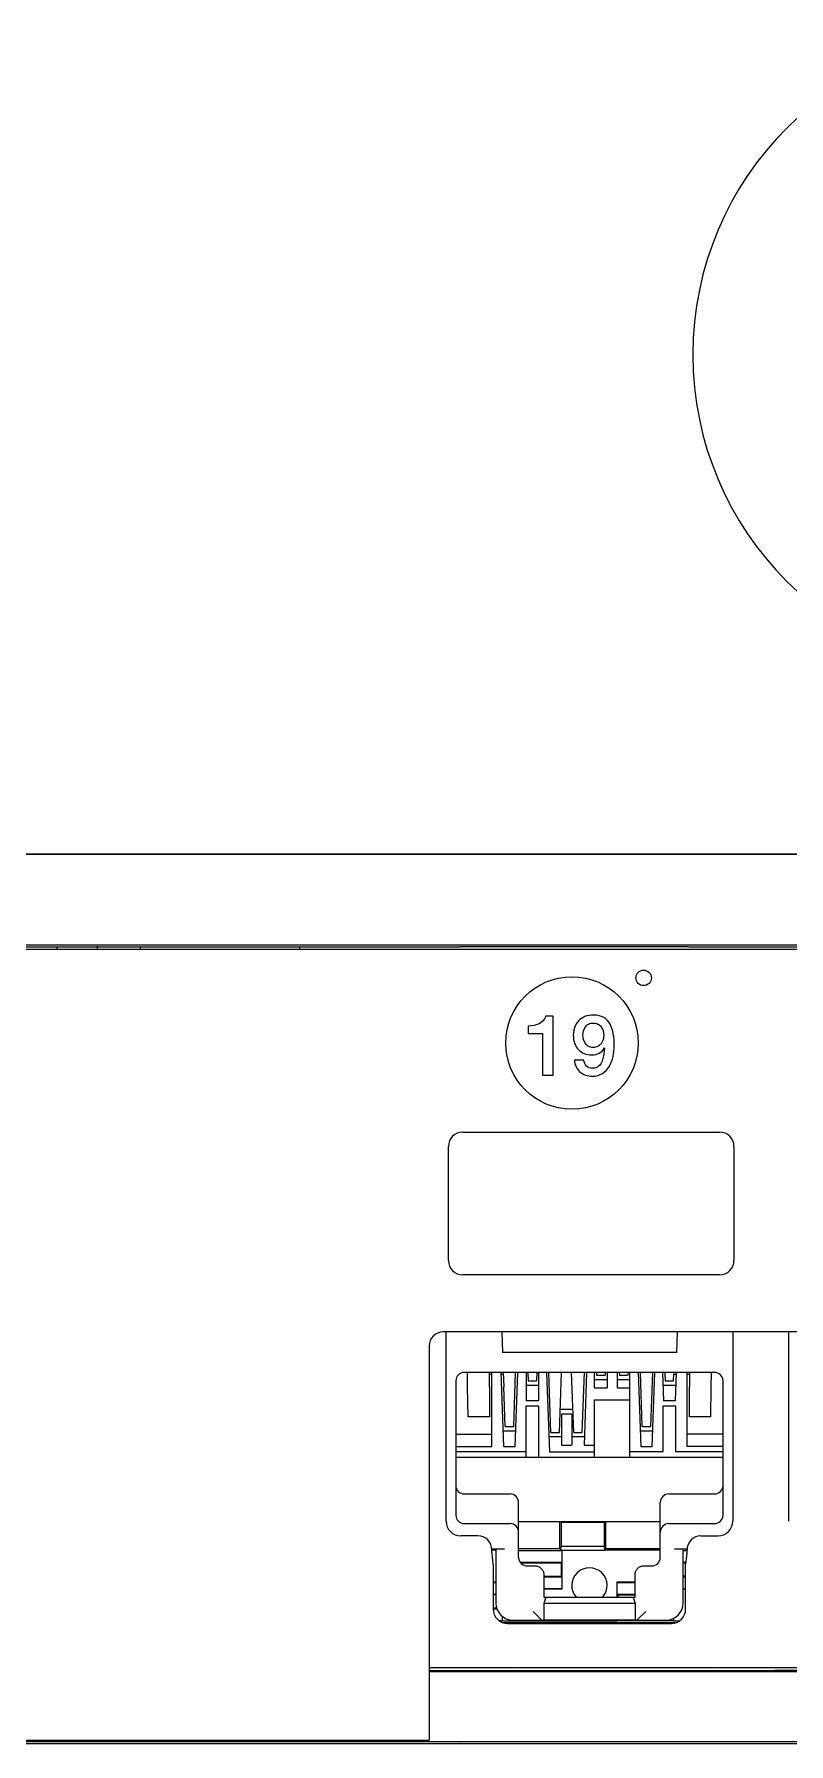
# Model space of a CAD drawing. Header units: millimetres. Extents: x -1589 to 88627, y 12943 to 76663.
# Drawn here: x 41608 to 41944, y 53898 to 54658 of the extents above; entities that cross this region are included whole.
import ezdxf

# ---------------------------------------------------------------- set-up
doc = ezdxf.new("R2010")
doc.units = ezdxf.units.MM
doc.header["$LTSCALE"] = 200
for name, color, linetype in [('3_ALL_AXES', 7, 'Continuous'), ('7__ALL_ROUNDS', 7, 'Continuous'), ('8_ALL_COSMETICS', 7, 'Continuous'), ('ztemper', 7, 'Continuous')]:
    doc.layers.add(name, color=color, linetype=linetype)

# ---------------------------------------------------------------- blocks, each defined once
blk = doc.blocks.new('entry')
at = {"color": 7}
blk.add_line((-223.489, 0), (223.489, 0), dxfattribs=at)
blk.add_arc((144.515, 22.225), 14.263, 90, 270, dxfattribs=at)
blk = doc.blocks.new('360 iPatch Cat6 24Port Panel')
at = {"color": 7, "linetype": 'Continuous', "lineweight": 25}
for p, q in [((108884.598, 33181.446), (108463.775, 33181.446)), ((108476.353, 33177.672), (108872.021, 33177.672)), ((108745.433, 33177.588), (108786.599, 33177.588)), ((108769.786, 33177.473), (108769.786, 33177.588)), ((108771.453, 33177.613), (108771.453, 33177.473)), ((108773.238, 33177.588), (108773.238, 33177.473)), ((108779.905, 33177.473), (108779.905, 33177.588)), ((108786.599, 33177.588), (108786.611, 33177.594)), ((108786.611, 33177.594), (108796.105, 33177.594)), ((108796.118, 33177.588), (108796.105, 33177.594)), ((108796.118, 33177.588), (108855.03, 33177.588)), ((108872.852, 33177.473), (108475.522, 33177.473)), ((108786.001, 33153.619), (108786.001, 33161.52)), ((108788.32, 33161.52), (108788.35, 33160.664)), ((108795.628, 33161.52), (108795.599, 33160.664)), ((108797.947, 33161.52), (108797.947, 33153.619)), ((108800.287, 33153.619), (108800.287, 33161.52)), ((108795.599, 33160.664), (108788.35, 33160.664)), ((108787.903, 33156.735), (108787.903, 33159.831)), ((108788.401, 33156.735), (108788.293, 33159.831)), ((108788.819, 33157.569), (108788.898, 33159.831)), ((108788.88, 33156.735), (108788.988, 33159.831)), ((108789.331, 33159.831), (108789.331, 33158.64)), ((108789.402, 33159.831), (108789.414, 33159.473)), ((108789.784, 33159.831), (108789.772, 33159.473)), ((108789.855, 33159.831), (108789.855, 33158.64)), ((108790.19, 33159.831), (108790.306, 33156.497)), ((108790.367, 33157.33), (108790.28, 33159.831)), ((108790.724, 33157.33), (108790.811, 33159.831)), ((108791.319, 33157.33), (108791.232, 33159.831)), ((108791.676, 33157.33), (108791.764, 33159.831)), ((108791.854, 33159.831), (108791.748, 33156.801)), ((108792.188, 33159.182), (108792.188, 33159.831)), ((108792.268, 33159.831), (108792.272, 33159.711)), ((108792.633, 33159.831), (108792.629, 33159.711)), ((108792.712, 33159.831), (108792.712, 33159.182)), ((108793.141, 33159.182), (108793.141, 33159.831)), ((108793.22, 33159.831), (108793.224, 33159.711)), ((108793.585, 33159.831), (108793.581, 33159.711)), ((108793.665, 33156.299), (108793.665, 33159.831)), ((108794.008, 33159.831), (108794.116, 33156.735)), ((108794.177, 33157.569), (108794.098, 33159.831)), ((108794.534, 33157.569), (108794.613, 33159.831)), ((108794.595, 33156.735), (108794.703, 33159.831)), ((108795.027, 33159.831), (108795.068, 33158.64)), ((108795.117, 33159.831), (108795.129, 33159.473)), ((108795.589, 33159.831), (108795.547, 33158.64)), ((108796.046, 33156.735), (108796.046, 33159.831)), ((108788.462, 33157.569), (108788.404, 33159.235)), ((108789.855, 33159.283), (108789.331, 33159.283)), ((108789.414, 33159.473), (108789.772, 33159.473)), ((108792.712, 33159.521), (108792.188, 33159.521)), ((108792.188, 33159.182), (108792.712, 33159.182)), ((108792.272, 33159.711), (108792.629, 33159.711)), ((108793.665, 33159.521), (108793.141, 33159.521)), ((108793.141, 33159.182), (108793.665, 33159.182)), ((108793.224, 33159.711), (108793.581, 33159.711)), ((108795.569, 33159.283), (108795.046, 33159.283)), ((108795.129, 33159.473), (108795.486, 33159.473)), ((108789.855, 33158.64), (108789.331, 33158.64)), ((108789.331, 33158.442), (108789.855, 33158.442)), ((108789.331, 33156.299), (108789.331, 33158.442)), ((108789.855, 33158.442), (108789.855, 33156.299)), ((108792.188, 33158.68), (108793.665, 33158.68)), ((108792.188, 33156.299), (108792.188, 33158.68)), ((108795.046, 33158.442), (108795.569, 33158.442)), ((108795.046, 33156.537), (108795.046, 33158.442)), ((108795.547, 33158.64), (108795.068, 33158.64)), ((108795.569, 33158.442), (108795.569, 33156.537)), ((108791.286, 33158.283), (108790.757, 33158.283)), ((108791.236, 33158.092), (108790.807, 33158.092)), ((108790.807, 33158.092), (108790.807, 33156.801)), ((108791.236, 33158.092), (108791.236, 33156.801)), ((108786.402, 33157.252), (108787.903, 33157.252)), ((108788.903, 33157.378), (108788.379, 33157.378)), ((108788.462, 33157.569), (108788.819, 33157.569)), ((108790.807, 33157.14), (108790.284, 33157.14)), ((108790.367, 33157.33), (108790.724, 33157.33)), ((108791.76, 33157.14), (108791.236, 33157.14)), ((108791.319, 33157.33), (108791.676, 33157.33)), ((108794.617, 33157.378), (108794.093, 33157.378)), ((108794.177, 33157.569), (108794.534, 33157.569)), ((108797.546, 33157.252), (108796.046, 33157.252)), ((108786.402, 33156.735), (108787.903, 33156.735)), ((108786.402, 33156.537), (108789.331, 33156.537)), ((108786.402, 33156.299), (108797.546, 33156.299)), ((108788.401, 33156.735), (108788.88, 33156.735)), ((108792.188, 33156.497), (108790.306, 33156.497)), ((108790.807, 33156.801), (108791.236, 33156.801)), ((108791.748, 33156.801), (108792.188, 33156.801)), ((108793.665, 33156.537), (108795.046, 33156.537)), ((108794.116, 33156.735), (108794.595, 33156.735)), ((108795.569, 33156.537), (108797.546, 33156.537)), ((108797.546, 33156.735), (108796.046, 33156.735)), ((108794.927, 33153.592), (108789.022, 33153.592)), ((108790.738, 33152.489), (108790.738, 33153.592)), ((108792.584, 33153.573), (108790.8, 33153.573)), ((108790.8, 33153.573), (108790.802, 33152.565)), ((108792.584, 33153.573), (108792.583, 33152.565)), ((108792.647, 33153.592), (108792.647, 33152.489)), ((108787.323, 33153.012), (108786.608, 33153.012)), ((108796.626, 33153.012), (108797.34, 33153.012)), ((108787.906, 33152.304), (108787.906, 33152.429)), ((108788.069, 33152.422), (108787.906, 33152.422)), ((108787.906, 33152.304), (108787.918, 33152.285)), ((108787.963, 33151.83), (108787.918, 33152.285)), ((108789.022, 33152.489), (108790.738, 33152.489)), ((108789.022, 33152.395), (108790.831, 33152.395)), ((108789.084, 33151.915), (108790.831, 33151.915)), ((108790.738, 33152.489), (108790.751, 33152.41)), ((108790.831, 33152.41), (108790.751, 33152.41)), ((108790.802, 33152.565), (108790.757, 33152.427)), ((108792.583, 33152.565), (108790.802, 33152.565)), ((108792.636, 33152.403), (108790.831, 33152.403)), ((108790.831, 33150.793), (108790.831, 33152.403)), ((108792.636, 33152.403), (108792.583, 33152.565)), ((108792.647, 33152.489), (108792.636, 33152.422)), ((108794.927, 33152.422), (108792.636, 33152.422)), ((108792.636, 33152.422), (108792.636, 33152.403)), ((108792.647, 33152.489), (108794.927, 33152.489)), ((108795.879, 33152.395), (108796.042, 33152.395)), ((108795.879, 33151.915), (108795.985, 33151.915)), ((108796.03, 33152.285), (108795.985, 33151.83)), ((108796.042, 33152.304), (108796.03, 33152.285)), ((108796.042, 33152.429), (108796.042, 33152.304)), ((108787.963, 33151.83), (108787.963, 33149.953)), ((108789.111, 33151.881), (108790.831, 33151.881)), ((108790.069, 33151.334), (108790.831, 33151.334)), ((108790.069, 33151.3), (108790.831, 33151.3)), ((108790.795, 33151.881), (108790.795, 33151.334)), ((108795.879, 33151.881), (108795.985, 33151.881)), ((108795.985, 33151.334), (108795.879, 33151.334)), ((108795.879, 33151.3), (108795.985, 33151.3)), ((108795.985, 33149.953), (108795.985, 33151.83)), ((108787.963, 33151.089), (108788.069, 33151.089)), ((108787.963, 33151.061), (108788.069, 33151.061)), ((108787.963, 33150.582), (108788.069, 33150.582)), ((108788.069, 33150.548), (108787.963, 33150.548)), ((108790.069, 33150.82), (108790.831, 33150.82)), ((108790.831, 33150.793), (108790.069, 33150.793)), ((108793.117, 33151.089), (108793.879, 33151.089)), ((108793.117, 33151.089), (108793.117, 33150.449)), ((108793.117, 33151.061), (108793.879, 33151.061)), ((108793.117, 33150.582), (108793.879, 33150.582)), ((108793.117, 33150.548), (108793.879, 33150.548)), ((108793.153, 33150.548), (108793.153, 33150.449)), ((108795.879, 33150.82), (108795.985, 33150.82)), ((108795.985, 33150.793), (108795.879, 33150.793)), ((108788.105, 33150), (108787.963, 33150)), ((108787.963, 33149.967), (108788.117, 33149.967)), ((108790.069, 33150.449), (108793.879, 33150.449)), ((108790.153, 33150.449), (108790.069, 33150.194)), ((108793.879, 33150.194), (108790.069, 33150.194)), ((108790.069, 33150.194), (108790.069, 33149.497)), ((108793.796, 33150.449), (108793.879, 33150.194)), ((108793.879, 33150.194), (108793.879, 33149.497)), ((108788.193, 33149.487), (108788.331, 33149.487)), ((108788.331, 33149.66), (108788.331, 33149.459)), ((108793.117, 33149.459), (108788.331, 33149.459)), ((108788.364, 33149.393), (108795.584, 33149.393)), ((108793.879, 33149.497), (108790.069, 33149.497)), ((108793.117, 33149.497), (108793.117, 33149.459)), ((108793.117, 33149.487), (108795.474, 33149.487)), ((108795.474, 33149.567), (108795.474, 33149.459)), ((108795.722, 33149.459), (108795.474, 33149.459)), ((108785.287, 33147.521), (108870.242, 33147.521)), ((108785.287, 33147.39), (108799.692, 33147.39)), ((108870.242, 33147.338), (108785.287, 33147.338)), ((108789.126, 33147.366), (108788.98, 33147.395)), ((108794.822, 33147.366), (108794.968, 33147.395)), ((108797.477, 33147.366), (108797.331, 33147.395)), ((108799.546, 33147.366), (108799.692, 33147.395)), ((108799.692, 33147.39), (108799.713, 33147.41)), ((108799.713, 33147.41), (108800.903, 33147.41)), ((108872.021, 33144.338), (108476.353, 33144.338)), ((108786.599, 33144.422), (108693.004, 33144.422)), ((108767.857, 33144.495), (108785.287, 33144.495)), ((108773.238, 33144.495), (108773.238, 33144.422)), ((108786.599, 33144.422), (108786.611, 33144.416)), ((108796.105, 33144.416), (108786.611, 33144.416)), ((108796.118, 33144.422), (108796.105, 33144.416)), ((108855.03, 33144.422), (108796.118, 33144.422))]:
    blk.add_line(p, q, dxfattribs=at)
at = {"ltscale": 2}
for centre, radius in [((108791.247, 33173.57), 2.764), ((108794.235, 33176.287), 0.323)]:
    blk.add_circle(centre, radius, dxfattribs=at)
at = {"color": 7, "linetype": 'Continuous', "lineweight": 25}
for centre, radius, start, end in [((108786.608, 33153.619), 0.607, 179.98695, 270.00874), ((108797.34, 33153.619), 0.607, 269.98695, 0.00874), ((108787.323, 33152.429), 0.583, 0, 90), ((108796.626, 33152.429), 0.583, 90, 180), ((108791.974, 33150.941), 0.738, 317.4851, 222.51473)]:
    blk.add_arc(centre, radius, start, end, dxfattribs=at)
at = {"layer": '3_ALL_AXES', "color": 7, "linetype": 'Continuous', "lineweight": 25}
for p, q in [((108787.807, 33159.235), (108787.807, 33159.831)), ((108788.383, 33159.831), (108788.404, 33159.235)), ((108796.141, 33159.831), (108796.141, 33159.235)), ((108786.918, 33157.979), (108786.896, 33159.235)), ((108797.03, 33157.979), (108797.052, 33159.235))]:
    blk.add_line(p, q, dxfattribs=at)
at = {"layer": '7__ALL_ROUNDS', "color": 7, "linetype": 'Continuous', "lineweight": 25}
for p, q in [((108869.647, 33161.52), (108785.882, 33161.52)), ((108785.287, 33160.925), (108785.287, 33144.495)), ((108797.189, 33159.831), (108786.76, 33159.831)), ((108786.896, 33159.235), (108786.886, 33159.831)), ((108787.903, 33159.742), (108787.807, 33159.742)), ((108788.386, 33159.742), (108788.296, 33159.742)), ((108795.486, 33159.473), (108795.497, 33159.786)), ((108795.586, 33159.742), (108795.496, 33159.742)), ((108796.141, 33159.742), (108796.046, 33159.742)), ((108797.052, 33159.235), (108797.062, 33159.831)), ((108786.402, 33159.473), (108786.402, 33153.878)), ((108787.807, 33159.235), (108787.807, 33157.979)), ((108796.141, 33157.979), (108796.141, 33159.235)), ((108797.546, 33153.878), (108797.546, 33159.473)), ((108787.807, 33157.979), (108786.918, 33157.979)), ((108791.286, 33158.283), (108790.757, 33158.283)), ((108797.03, 33157.979), (108796.141, 33157.979)), ((108786.76, 33154.762), (108788.664, 33154.762)), ((108795.284, 33154.762), (108797.189, 33154.762)), ((108789.022, 33152.116), (108789.022, 33154.404)), ((108794.927, 33152.116), (108794.927, 33154.404)), ((108786.76, 33153.521), (108788.664, 33153.521)), ((108795.284, 33153.521), (108797.189, 33153.521)), ((108787.899, 33152.473), (108788.426, 33152.473)), ((108788.069, 33152.473), (108788.069, 33150.211)), ((108795.522, 33152.473), (108796.049, 33152.473)), ((108795.879, 33150.211), (108795.879, 33152.473)), ((108789.379, 33151.759), (108789.711, 33151.759)), ((108790.069, 33151.402), (108790.069, 33150.449)), ((108793.879, 33150.449), (108793.879, 33151.402)), ((108794.237, 33151.759), (108794.569, 33151.759)), ((108789.963, 33149.519), (108789.627, 33149.854)), ((108793.985, 33149.519), (108794.321, 33149.854)), ((108788.558, 33149.358), (108795.39, 33149.358)), ((108788.784, 33149.497), (108790.069, 33149.497)), ((108789.983, 33149.498), (108789.963, 33149.519)), ((108793.879, 33149.497), (108795.165, 33149.497)), ((108793.965, 33149.498), (108793.985, 33149.519))]:
    blk.add_line(p, q, dxfattribs=at)
for centre, radius, start, end in [((108785.882, 33160.925), 0.595, 90, 180), ((108786.76, 33159.473), 0.357, 90, 180), ((108797.189, 33159.473), 0.357, 0, 90), ((108786.76, 33155.119), 0.357, 179.95625, 269.95616), ((108788.664, 33154.404), 0.357, 359.95625, 89.95616), ((108795.284, 33154.404), 0.357, 90.04384, 180.04375), ((108797.188, 33155.119), 0.357, 270.04384, 0.04375), ((108786.76, 33153.878), 0.357, 180, 270), ((108788.664, 33153.164), 0.357, 0, 90), ((108795.284, 33153.164), 0.357, 90, 180), ((108797.189, 33153.878), 0.357, 270, 0), ((108789.379, 33152.116), 0.357, 180, 270), ((108794.569, 33152.116), 0.357, 270, 0), ((108788.558, 33149.953), 0.595, 179.99652, 270.00348), ((108788.784, 33150.211), 0.714, 180, 270), ((108795.165, 33150.211), 0.714, 270, 0), ((108795.39, 33149.953), 0.595, 269.99652, 0.00348)]:
    blk.add_arc(centre, radius, start, end, dxfattribs=at)
for points, start_tangent, end_tangent in [([(108789.711, 33151.759), (108789.781, 33151.752), (108789.848, 33151.732), (108789.91, 33151.699), (108789.964, 33151.654), (108790.009, 33151.6), (108790.042, 33151.539), (108790.062, 33151.471), (108790.069, 33151.402)], (1, 0), (0, -1)), ([(108793.879, 33151.402), (108793.886, 33151.471), (108793.906, 33151.539), (108793.94, 33151.6), (108793.984, 33151.654), (108794.039, 33151.699), (108794.1, 33151.732), (108794.168, 33151.752), (108794.237, 33151.759)], (0, 1), (1, 0)), ([(108789.983, 33149.498), (108789.984, 33149.497), (108789.985, 33149.497), (108789.986, 33149.497)], (0.707107, -0.707107), (1, 0)), ([(108793.965, 33149.498), (108793.964, 33149.497), (108793.963, 33149.497), (108793.962, 33149.497)], (-0.707107, -0.707107), (-1, 0))]:
    blk.add_spline(points, degree=3, dxfattribs=dict(at, start_tangent=start_tangent, end_tangent=end_tangent))
at = {"layer": '8_ALL_COSMETICS', "color": 7, "linetype": 'Continuous', "lineweight": 25}
for p, q in [((108789.667, 33174.301), (108789.422, 33174.279)), ((108789.422, 33174.279), (108789.422, 33173.964)), ((108789.881, 33174.369), (108789.667, 33174.301)), ((108790.046, 33174.496), (108789.881, 33174.369)), ((108790.462, 33174.686), (108790.136, 33174.686)), ((108790.462, 33172.234), (108790.462, 33174.686)), ((108791.321, 33174.101), (108791.302, 33173.898)), ((108791.701, 33173.901), (108791.726, 33174.09)), ((108791.726, 33174.09), (108791.807, 33174.251)), ((108792.461, 33174.248), (108792.543, 33174.09)), ((108792.543, 33174.09), (108792.573, 33173.901)), ((108792.938, 33174.101), (108792.836, 33174.36)), ((108789.422, 33173.964), (108790.024, 33173.964)), ((108790.024, 33173.964), (108790.024, 33172.234)), ((108791.726, 33173.705), (108791.701, 33173.901)), ((108791.805, 33173.543), (108791.726, 33173.705)), ((108792.543, 33173.706), (108792.461, 33173.541)), ((108792.573, 33173.901), (108792.543, 33173.706)), ((108792.605, 33173.365), (108792.58, 33173.089)), ((108791.747, 33172.854), (108791.347, 33172.854)), ((108792.58, 33173.089), (108792.51, 33172.816)), ((108790.024, 33172.234), (108790.462, 33172.234)), ((108786.691, 33169.853), (108797.406, 33169.853)), ((108786.096, 33164.496), (108786.096, 33169.258)), ((108798.001, 33169.258), (108798.001, 33164.496)), ((108797.406, 33163.901), (108786.691, 33163.901))]:
    blk.add_line(p, q, dxfattribs=at)
for centre, radius, start, end in [((108792.181, 33173.929), 0.877, 160.12631, 168.7273), ((108791.462, 33173.701), 1.529, 9.49119, 15.14556), ((108786.691, 33169.258), 0.595, 90, 180), ((108797.406, 33169.258), 0.595, 0, 90), ((108786.691, 33164.496), 0.595, 180, 270), ((108797.406, 33164.496), 0.595, 270, 0)]:
    blk.add_arc(centre, radius, start, end, dxfattribs=at)
for points in [[(108792.146, 33174.735), (108792.013, 33174.735), (108791.894, 33174.714), (108791.789, 33174.672)], [(108792.573, 33174.633), (108792.461, 33174.7), (108792.317, 33174.735), (108792.146, 33174.735)], [(108790.136, 33174.686), (108790.122, 33174.609), (108790.09, 33174.546), (108790.046, 33174.496)], [(108791.522, 33174.494), (108791.449, 33174.416), (108791.393, 33174.328), (108791.356, 33174.227)], [(108791.789, 33174.672), (108791.684, 33174.63), (108791.593, 33174.57), (108791.522, 33174.494)], [(108791.807, 33174.251), (108791.841, 33174.297), (108791.883, 33174.332), (108791.939, 33174.361)], [(108791.939, 33174.361), (108791.992, 33174.388), (108792.055, 33174.402), (108792.128, 33174.402)], [(108792.128, 33174.402), (108792.202, 33174.402), (108792.268, 33174.388), (108792.324, 33174.36)], [(108792.324, 33174.36), (108792.38, 33174.332), (108792.426, 33174.293), (108792.461, 33174.248)], [(108792.836, 33174.36), (108792.773, 33174.475), (108792.685, 33174.567), (108792.573, 33174.633)], [(108791.302, 33173.898), (108791.302, 33173.772), (108791.319, 33173.656), (108791.356, 33173.554)], [(108791.356, 33173.554), (108791.393, 33173.453), (108791.446, 33173.365), (108791.515, 33173.295)], [(108791.515, 33173.295), (108791.582, 33173.225), (108791.663, 33173.169), (108791.757, 33173.129)], [(108791.939, 33173.428), (108791.883, 33173.457), (108791.841, 33173.495), (108791.805, 33173.543)], [(108792.128, 33173.386), (108792.055, 33173.386), (108791.992, 33173.401), (108791.939, 33173.428)], [(108792.324, 33173.429), (108792.268, 33173.401), (108792.202, 33173.386), (108792.128, 33173.386)], [(108792.461, 33173.541), (108792.426, 33173.492), (108792.38, 33173.457), (108792.324, 33173.429)], [(108792.384, 33173.146), (108792.475, 33173.194), (108792.549, 33173.267), (108792.605, 33173.365)], [(108792.962, 33173.008), (108792.993, 33173.155), (108793.011, 33173.306), (108793.011, 33173.453)], [(108793.011, 33173.453), (108793.011, 33173.628), (108792.997, 33173.796), (108792.97, 33173.953)], [(108791.347, 33172.854), (108791.351, 33172.753), (108791.376, 33172.662), (108791.417, 33172.581)], [(108791.417, 33172.581), (108791.46, 33172.497), (108791.512, 33172.427), (108791.578, 33172.37)], [(108791.852, 33172.609), (108791.789, 33172.672), (108791.754, 33172.753), (108791.747, 33172.854)], [(108791.757, 33173.129), (108791.852, 33173.089), (108791.957, 33173.071), (108792.076, 33173.071)], [(108792.104, 33172.518), (108791.999, 33172.518), (108791.915, 33172.546), (108791.852, 33172.609)], [(108792.076, 33173.071), (108792.188, 33173.071), (108792.289, 33173.096), (108792.384, 33173.146)], [(108792.359, 33172.602), (108792.296, 33172.546), (108792.209, 33172.518), (108792.104, 33172.518)], [(108792.51, 33172.816), (108792.475, 33172.732), (108792.422, 33172.658), (108792.359, 33172.602)], [(108792.521, 33172.301), (108792.64, 33172.378), (108792.734, 33172.476), (108792.806, 33172.599)], [(108792.806, 33172.599), (108792.878, 33172.721), (108792.93, 33172.858), (108792.962, 33173.008)], [(108791.578, 33172.37), (108791.645, 33172.312), (108791.722, 33172.266), (108791.809, 33172.234)], [(108791.809, 33172.234), (108791.894, 33172.203), (108791.988, 33172.185), (108792.086, 33172.185)], [(108792.086, 33172.185), (108792.258, 33172.185), (108792.401, 33172.224), (108792.521, 33172.301)]]:
    blk.add_open_spline(points, degree=3, dxfattribs=at)

msp = doc.modelspace()

# ---------------------------------------------------------------- block references
at = {"ltscale": 2, "xscale": 10.66757734301063, "yscale": 10.66757734301063, "zscale": 10.66757734301063}
msp.add_blockref('360 iPatch Cat6 24Port Panel', (-1118691.56, -299672.05), dxfattribs=at)
at = {"layer": 'ztemper', "xscale": 10, "yscale": 10, "zscale": 10}
msp.add_blockref('entry', (40598.74, 54293.6), dxfattribs=at)

doc.saveas('drawing.dxf')
